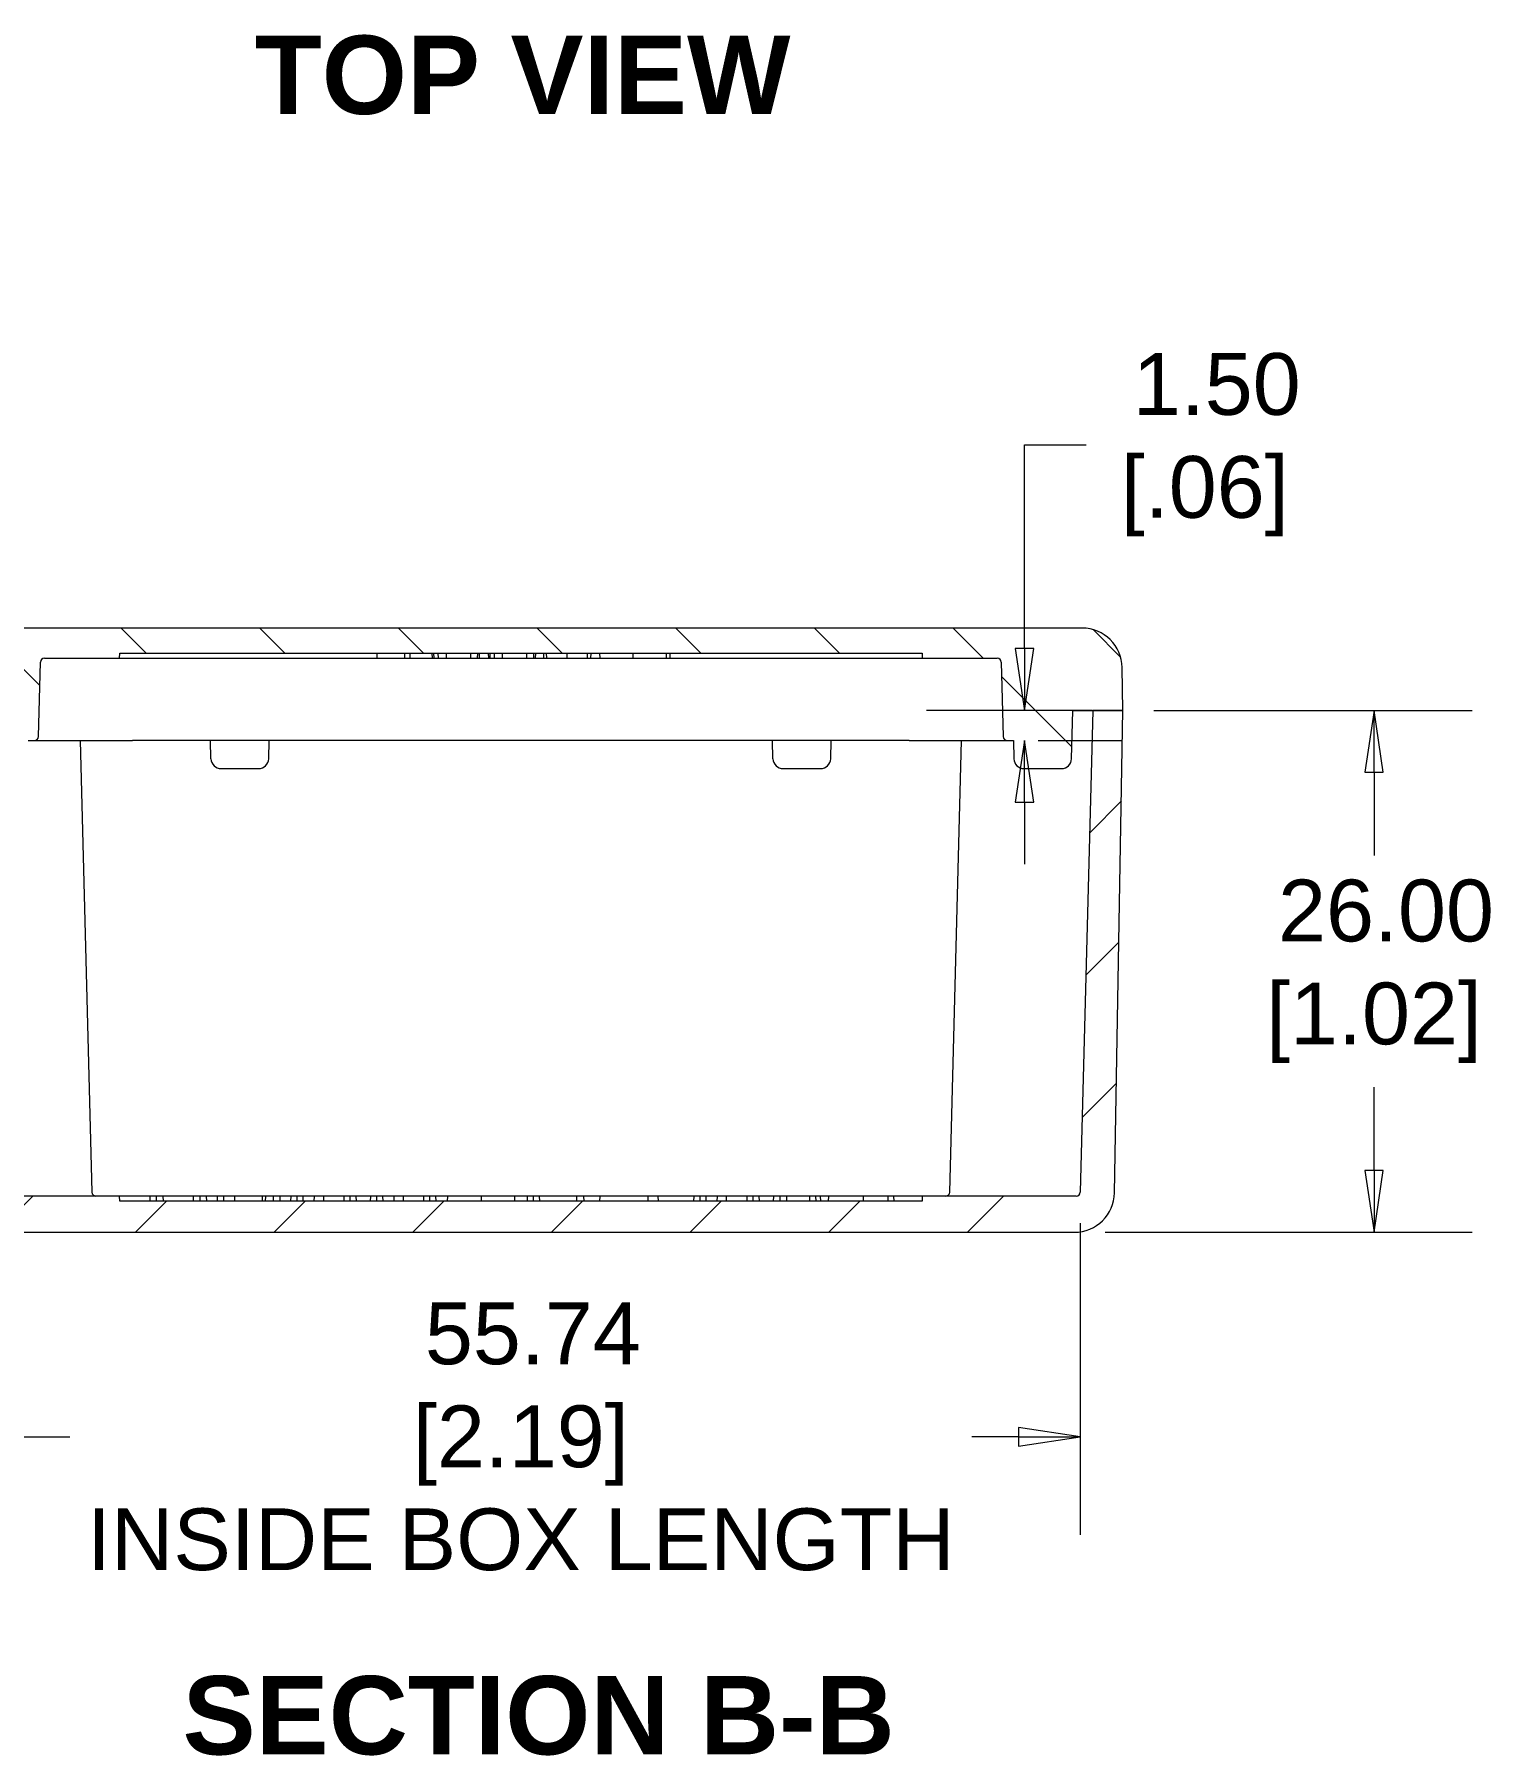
# Model space of a CAD drawing. Header units: millimetres. Extents: x 14 to 415, y 15 to 319.
# Drawn here: x 56.3 to 128.8, y 138.8 to 224.6 of the extents above; entities that cross this region are included whole.
import ezdxf

# ---------------------------------------------------------------- set-up
doc = ezdxf.new("R2010")
doc.units = ezdxf.units.MM
doc.header["$LTSCALE"] = 1.538462
for name, color, linetype, lineweight in [('Dimension (ANSI)', 7, 'Continuous', 9), ('Hatch (ANSI)', 7, 'Continuous', 9), ('Symbol (ANSI)', 7, 'Continuous', 9), ('Visible (ANSI)', 7, 'Continuous', 9)]:
    doc.layers.add(name, color=color, linetype=linetype, lineweight=lineweight)
doc.styles.add('Label Text (ANSI)', font='arialbd.ttf')
doc.styles.add('Note Text (ANSI)', font='arial.ttf')
doc.dimstyles.new('Default - mm (ANSI)', dxfattribs={"dimscale": 1.538462, "dimtxt": 2, "dimasz": 2, "dimexe": 3.175, "dimexo": 1, "dimgap": 0.8, "dimtad": 0, "dimtih": 1, "dimtoh": 1, "dimrnd": 1e-08, "dimzin": 4, "dimdsep": 46, "dimtxsty": 'Note Text (ANSI)', "dimblk": 'Filled-1', "dimcen": 0.09, "dimdle": 10, "dimclrd": 256, "dimclre": 256, "dimclrt": 256, "dimadec": 1, "dimazin": 0, "dimtfac": 1.524, "dimtofl": 0, "dimtmove": 0, "dimatfit": 3, "dimfxl": 0, "dimtolj": 1, "dimtzin": 0, "dimlwd": -1, "dimlwe": -1, "dimarcsym": 0})

# ---------------------------------------------------------------- blocks, each defined once
blk = doc.blocks.new('Filled-1')
at = {"color": 0}
for p, q in [((0, 0), (-1, 0.15)), ((-1, 0.15), (-1, -0.15)), ((-1, 0), (0, 0)), ((-1, -0.15), (0, 0))]:
    blk.add_line(p, q, dxfattribs=at)
at = {"color": 0, "flags": 128}
blk.add_lwpolyline([(-1, -0.15), (0, 0), (-1, 0.15), (-1, -0.15)], dxfattribs=at)
at = {"color": 0}
blk.add_solid([(-1, -0.15), (0, 0), (-1, 0.15), (-1, -0.15)], dxfattribs=at)
blk = doc.blocks.new('*D15')
at = {"layer": 'Defpoints', "color": 0, "transparency": 16777216}
for p in [(110.495, 190.915), (104.729, 189.415), (105.584, 189.415)]:
    blk.add_point(p, dxfattribs=at)
at = {"layer": 'Dimension (ANSI)', "transparency": 16777216}
for p, q in [((105.584, 193.992), (105.584, 204.15)), ((105.584, 204.15), (108.661, 204.15)), ((108.957, 190.915), (100.699, 190.915)), ((106.268, 189.415), (110.468, 189.415)), ((105.584, 186.338), (105.584, 183.261))]:
    blk.add_line(p, q, dxfattribs=at)
at = {"layer": 'Dimension (ANSI)', "transparency": 16777216, "xscale": 3.076923076923077, "yscale": 3.076923076923077, "zscale": 3.076923076923077}
for p, rotation in [((105.584, 190.915), 270), ((105.584, 189.415), 90)]:
    blk.add_blockref('Filled-1', p, dxfattribs=dict(at, rotation=rotation))
at = {"layer": 'Dimension (ANSI)', "transparency": 16777216, "insert": (114.569, 204.15), "char_height": 3.0769, "attachment_point": 5, "style": 'Note Text (ANSI)'}
blk.add_mtext('\\A1; 1.50\\P[.06]', dxfattribs=at)
blk = doc.blocks.new('*D16')
at = {"layer": 'Defpoints', "color": 0, "transparency": 16777216}
for p in [(52.624, 166.909), (108.366, 166.909), (108.366, 154.724)]:
    blk.add_point(p, dxfattribs=at)
at = {"layer": 'Dimension (ANSI)', "transparency": 16777216}
for p, q in [((52.624, 165.371), (52.624, 149.84)), ((108.366, 165.371), (108.366, 149.84)), ((55.7, 154.724), (58.022, 154.724)), ((105.289, 154.724), (102.968, 154.724))]:
    blk.add_line(p, q, dxfattribs=at)
at = {"layer": 'Dimension (ANSI)', "transparency": 16777216, "xscale": 3.076923076923077, "yscale": 3.076923076923077, "zscale": 3.076923076923077, "rotation": 180}
blk.add_blockref('Filled-1', (52.624, 154.724), dxfattribs=at)
at = {"layer": 'Dimension (ANSI)', "transparency": 16777216, "xscale": 3.076923076923077, "yscale": 3.076923076923077, "zscale": 3.076923076923077}
blk.add_blockref('Filled-1', (108.366, 154.724), dxfattribs=at)
at = {"layer": 'Dimension (ANSI)', "transparency": 16777216, "insert": (80.495, 154.724), "char_height": 3.07692, "attachment_point": 5, "style": 'Note Text (ANSI)'}
blk.add_mtext('\\A1; 55.74\\P[2.19]{\\PINSIDE BOX LENGTH}', dxfattribs=at)
blk = doc.blocks.new('*D39')
at = {"layer": 'Defpoints', "color": 0, "transparency": 16777216}
for p in [(110.495, 190.915), (108.076, 164.915), (123.002, 164.915)]:
    blk.add_point(p, dxfattribs=at)
at = {"layer": 'Dimension (ANSI)', "transparency": 16777216}
for p, q in [((112.033, 190.915), (127.887, 190.915)), ((123.002, 187.838), (123.002, 183.688)), ((123.002, 167.992), (123.002, 172.142)), ((109.614, 164.915), (127.887, 164.915))]:
    blk.add_line(p, q, dxfattribs=at)
at = {"layer": 'Dimension (ANSI)', "transparency": 16777216, "xscale": 3.076923076923077, "yscale": 3.076923076923077, "zscale": 3.076923076923077}
for p, rotation in [((123.002, 190.915), 90), ((123.002, 164.915), 270)]:
    blk.add_blockref('Filled-1', p, dxfattribs=dict(at, rotation=rotation))
at = {"layer": 'Dimension (ANSI)', "transparency": 16777216, "insert": (123.002, 177.915), "char_height": 3.0769, "attachment_point": 5, "style": 'Note Text (ANSI)'}
blk.add_mtext('\\A1; 26.00\\P[1.02]', dxfattribs=at)

msp = doc.modelspace()

# ---------------------------------------------------------------- hatches: boundary and pattern name
at = {"layer": 'Hatch (ANSI)'}
h = msp.add_hatch(dxfattribs=at)
h.set_pattern_fill('ANSI31', color=256, scale=39.076923, angle=90.00021, style=0)
h.set_pattern_definition([(135.0002, (0, 0), (-3.45393, -3.45396), [])])
edge = h.paths.add_edge_path()
edge.add_line((105.558, 188.0147), (107.432, 188.0147))
edge.add_ellipse((107.432, 188.5147), major_axis=(0, -0.5), ratio=1, start_angle=0, end_angle=88.5)
edge.add_line((107.9318, 188.5016), (107.995, 190.9147))
edge.add_line((107.995, 190.9147), (108.995, 190.9147))
edge.add_line((108.995, 190.9147), (110.495, 190.9147))
edge.add_line((110.495, 190.9147), (110.4577, 193.0496))
edge.add_ellipse((108.458, 193.0147), major_axis=(1.9997, 0.0349), ratio=1, start_angle=0, end_angle=89)
edge.add_line((108.458, 195.0147), (52.5319, 195.0147))
edge.add_ellipse((52.5319, 193.0147), major_axis=(0, 2), ratio=1, start_angle=0, end_angle=89)
edge.add_line((50.5322, 193.0496), (50.495, 190.9147))
edge.add_line((50.495, 190.9147), (51.995, 190.9147))
edge.add_line((51.995, 190.9147), (52.995, 190.9147))
edge.add_line((52.995, 190.9147), (53.0582, 188.5016))
edge.add_ellipse((53.558, 188.5147), major_axis=(-0.4998, -0.0131), ratio=1, start_angle=0, end_angle=88.5)
edge.add_line((53.558, 188.0147), (55.432, 188.0147))
edge.add_ellipse((55.432, 188.5147), major_axis=(0, -0.5), ratio=1, start_angle=0, end_angle=88.5)
edge.add_line((55.9318, 188.5016), (55.9557, 189.4147))
edge.add_line((55.9557, 189.4147), (56.2609, 189.4147))
edge.add_ellipse((56.2609, 189.6147), major_axis=(0, -0.2), ratio=1, start_angle=0, end_angle=88.5)
edge.add_line((56.4608, 189.6095), (56.558, 193.32))
edge.add_ellipse((56.7579, 193.3147), major_axis=(-0.1999, 0.0052), ratio=1, start_angle=271.5, end_angle=360, ccw=False)
edge.add_line((56.7579, 193.5147), (60.495, 193.5147))
edge.add_line((60.495, 193.5147), (60.5081, 193.7647))
edge.add_line((60.5081, 193.7647), (100.4819, 193.7647))
edge.add_line((100.4819, 193.7647), (100.495, 193.5147))
edge.add_line((100.495, 193.5147), (104.2321, 193.5147))
edge.add_ellipse((104.2321, 193.3147), major_axis=(0, 0.2), ratio=1, start_angle=271.5, end_angle=360, ccw=False)
edge.add_line((104.432, 193.32), (104.5292, 189.6095))
edge.add_ellipse((104.7291, 189.6147), major_axis=(-0.1999, -0.0052), ratio=1, start_angle=0, end_angle=88.5)
edge.add_line((104.7291, 189.4147), (105.0343, 189.4147))
edge.add_line((105.0343, 189.4147), (105.0582, 188.5016))
edge.add_ellipse((105.558, 188.5147), major_axis=(-0.4998, -0.0131), ratio=1, start_angle=0, end_angle=88.5)
h = msp.add_hatch(dxfattribs=at)
h.set_pattern_fill('ANSI31', color=256, scale=39.076923, style=0)
h.set_pattern_definition([(45, (0, 0), (-3.45394, 3.45394), [])])
edge = h.paths.add_edge_path()
edge.add_ellipse((52.9142, 166.9147), major_axis=(-1.9997, -0.0349), ratio=1, start_angle=0, end_angle=89)
edge.add_line((52.9142, 164.9147), (108.0757, 164.9147))
edge.add_ellipse((108.0757, 166.9147), major_axis=(0, -2), ratio=1, start_angle=0, end_angle=89)
edge.add_line((110.0754, 166.8798), (110.495, 190.9147))
edge.add_line((110.495, 190.9147), (108.995, 190.9147))
edge.add_line((108.995, 190.9147), (108.3664, 166.9095))
edge.add_ellipse((108.1664, 166.9147), major_axis=(0.1999, -0.0052), ratio=1, start_angle=271.5, end_angle=360, ccw=False)
edge.add_line((108.1664, 166.7147), (100.495, 166.7147))
edge.add_line((100.495, 166.7147), (100.4819, 166.4647))
edge.add_line((100.4819, 166.4647), (60.5081, 166.4647))
edge.add_line((60.5081, 166.4647), (60.495, 166.7147))
edge.add_line((60.495, 166.7147), (52.8235, 166.7147))
edge.add_ellipse((52.8235, 166.9147), major_axis=(0, -0.2), ratio=1, start_angle=271.5, end_angle=360, ccw=False)
edge.add_line((52.6236, 166.9095), (51.995, 190.9147))
edge.add_line((51.995, 190.9147), (50.495, 190.9147))
edge.add_line((50.495, 190.9147), (50.9145, 166.8798))

# ---------------------------------------------------------------- linework, layer by layer
at = {"layer": 'Visible (ANSI)'}
for p, q in [((108.458, 195.0147), (52.5319, 195.0147)), ((56.4608, 189.6095), (56.558, 193.32)), ((56.7579, 193.5147), (60.495, 193.5147)), ((60.495, 193.5147), (60.5081, 193.7647)), ((60.495, 193.5147), (62.495, 193.5147)), ((60.5081, 193.7647), (100.4819, 193.7647)), ((62.495, 193.5147), (73.3424, 193.5147)), ((73.3424, 193.5147), (73.3336, 193.7647)), ((74.7191, 193.5147), (74.7193, 193.7647)), ((74.9737, 193.5147), (74.9825, 193.7647)), ((74.9737, 193.5147), (76.0932, 193.5147)), ((76.0932, 193.5147), (76.0844, 193.7647)), ((76.1718, 193.5147), (76.163, 193.7647)), ((76.1969, 193.5147), (76.3904, 193.5147)), ((76.3904, 193.5147), (76.3818, 193.7647)), ((76.788, 193.5147), (76.7878, 193.7647)), ((76.788, 193.5147), (77.9997, 193.5147)), ((77.9997, 193.5147), (77.9999, 193.7647)), ((78.3384, 193.5147), (78.3471, 193.7647)), ((78.43, 193.5147), (78.4387, 193.7647)), ((78.43, 193.5147), (78.8932, 193.5147)), ((78.8932, 193.5147), (78.8844, 193.7647)), ((78.9718, 193.5147), (78.963, 193.7647)), ((78.9969, 193.5147), (79.1904, 193.5147)), ((79.1904, 193.5147), (79.1818, 193.7647)), ((79.588, 193.5147), (79.5878, 193.7647)), ((79.588, 193.5147), (80.7997, 193.5147)), ((80.7997, 193.5147), (80.7999, 193.7647)), ((81.1384, 193.5147), (81.1471, 193.7647)), ((81.23, 193.5147), (81.2387, 193.7647)), ((81.23, 193.5147), (81.6412, 193.5147)), ((81.6412, 193.5147), (81.6325, 193.7647)), ((81.7876, 193.5147), (81.7794, 193.7647)), ((82.7973, 193.5147), (82.7973, 193.7647)), ((83.8114, 193.5147), (83.8193, 193.7647)), ((83.9862, 193.5147), (83.995, 193.7647)), ((83.9862, 193.5147), (84.4412, 193.5147)), ((84.4412, 193.5147), (84.4325, 193.7647)), ((86.0834, 193.5147), (86.0834, 193.7647)), ((87.7487, 193.5147), (87.7575, 193.7647)), ((87.9333, 193.5147), (87.942, 193.7647)), ((87.9333, 193.5147), (98.495, 193.5147)), ((98.495, 193.5147), (100.495, 193.5147)), ((100.4819, 193.7647), (100.495, 193.5147)), ((100.495, 193.5147), (104.2321, 193.5147)), ((104.432, 193.32), (104.5292, 189.6095)), ((110.495, 190.9147), (110.4577, 193.0496)), ((56.495, 190.9147), (56.495, 190.9147)), ((104.495, 190.9147), (104.495, 190.9147)), ((107.9318, 188.5016), (107.995, 190.9147)), ((107.995, 190.9147), (110.495, 190.9147)), ((108.995, 190.9147), (108.3664, 166.9095)), ((110.495, 190.9147), (108.995, 190.9147)), ((110.0754, 166.8798), (110.495, 190.9147)), ((55.9557, 189.4147), (56.2609, 189.4147)), ((56.2609, 189.4147), (57.0834, 189.4147)), ((57.0834, 189.4147), (59.9884, 189.4147)), ((58.5343, 189.4147), (59.1236, 166.9095)), ((59.9884, 189.4147), (61.1516, 189.4147)), ((99.8384, 189.4147), (61.1516, 189.4147)), ((65.0582, 188.5016), (65.0343, 189.4147)), ((67.9318, 188.5016), (67.9557, 189.4147)), ((93.0582, 188.5016), (93.0343, 189.4147)), ((95.9318, 188.5016), (95.9557, 189.4147)), ((99.8384, 189.4147), (101.0016, 189.4147)), ((101.0016, 189.4147), (103.9065, 189.4147)), ((101.8664, 166.9095), (102.4557, 189.4147)), ((103.9065, 189.4147), (104.7291, 189.4147)), ((104.7291, 189.4147), (105.0343, 189.4147)), ((105.0343, 189.4147), (105.0582, 188.5016)), ((65.558, 188.0147), (67.432, 188.0147)), ((93.558, 188.0147), (95.432, 188.0147)), ((105.558, 188.0147), (107.432, 188.0147)), ((60.495, 166.7147), (52.8235, 166.7147)), ((60.5081, 166.4647), (60.495, 166.7147)), ((62.0153, 166.7147), (60.495, 166.7147)), ((100.4819, 166.4647), (60.5081, 166.4647)), ((62.0153, 166.7147), (62.0066, 166.4647)), ((62.3341, 166.7147), (62.3341, 166.4647)), ((64.1775, 166.7147), (62.6597, 166.7147)), ((62.6597, 166.7147), (62.6685, 166.4647)), ((64.1775, 166.7147), (64.1687, 166.4647)), ((64.4961, 166.7147), (64.4962, 166.4647)), ((65.3688, 166.7147), (64.8219, 166.7147)), ((64.8219, 166.7147), (64.8306, 166.4647)), ((65.3688, 166.7147), (65.3601, 166.4647)), ((65.687, 166.7147), (65.6869, 166.4647)), ((66.2228, 166.7147), (66.0593, 166.7147)), ((67.6075, 166.7147), (66.2228, 166.7147)), ((66.2228, 166.7147), (66.2288, 166.4647)), ((67.6075, 166.7147), (67.6015, 166.4647)), ((67.7709, 166.7147), (67.6075, 166.7147)), ((67.7709, 166.7147), (67.7628, 166.4647)), ((68.1592, 166.7147), (68.1593, 166.4647)), ((69.0312, 166.7147), (68.4842, 166.7147)), ((68.4842, 166.7147), (68.493, 166.4647)), ((69.0312, 166.7147), (69.0225, 166.4647)), ((69.33, 166.7147), (69.33, 166.4647)), ((70.1982, 166.7147), (69.6315, 166.7147)), ((69.6315, 166.7147), (69.6402, 166.4647)), ((70.1982, 166.7147), (70.1897, 166.4647)), ((70.6551, 166.7147), (70.6551, 166.4647)), ((71.6787, 166.7147), (71.112, 166.7147)), ((71.6787, 166.7147), (71.67, 166.4647)), ((71.9754, 166.7147), (71.9754, 166.4647)), ((73.0025, 166.7147), (72.279, 166.7147)), ((72.279, 166.7147), (72.2877, 166.4647)), ((73.0025, 166.7147), (72.9937, 166.4647)), ((73.3012, 166.7147), (73.3012, 166.4647)), ((74.1694, 166.7147), (73.6027, 166.7147)), ((73.6027, 166.7147), (73.6115, 166.4647)), ((74.1694, 166.7147), (74.161, 166.4647)), ((74.6264, 166.7147), (74.6263, 166.4647)), ((75.65, 166.7147), (75.0833, 166.7147)), ((75.65, 166.7147), (75.6412, 166.4647)), ((75.9467, 166.7147), (75.9466, 166.4647)), ((76.8413, 166.7147), (76.2502, 166.7147)), ((76.2502, 166.7147), (76.259, 166.4647)), ((76.8413, 166.7147), (76.8326, 166.4647)), ((78.5114, 166.7147), (78.5114, 166.4647)), ((80.8126, 166.7147), (80.1774, 166.7147)), ((80.1774, 166.7147), (80.1861, 166.4647)), ((80.8126, 166.7147), (80.8038, 166.4647)), ((81.1127, 166.7147), (81.1127, 166.4647)), ((82.7374, 166.7147), (81.4129, 166.7147)), ((81.4129, 166.7147), (81.4216, 166.4647)), ((83.2618, 166.7147), (83.2617, 166.4647)), ((84.4308, 166.7147), (83.6191, 166.7147)), ((83.6191, 166.7147), (83.6278, 166.4647)), ((84.4308, 166.7147), (84.4221, 166.4647)), ((85.7561, 166.7147), (84.8586, 166.7147)), ((86.8197, 166.7147), (86.8255, 166.4647)), ((89.1081, 166.7147), (87.3256, 166.7147)), ((87.3256, 166.7147), (87.3343, 166.4647)), ((89.1081, 166.7147), (89.0993, 166.4647)), ((89.4068, 166.7147), (89.4068, 166.4647)), ((90.275, 166.7147), (89.7084, 166.7147)), ((89.7084, 166.7147), (89.7171, 166.4647)), ((90.275, 166.7147), (90.2666, 166.4647)), ((90.732, 166.7147), (90.732, 166.4647)), ((91.7556, 166.7147), (91.1889, 166.7147)), ((91.7556, 166.7147), (91.7468, 166.4647)), ((92.0523, 166.7147), (92.0523, 166.4647)), ((93.0793, 166.7147), (92.3559, 166.7147)), ((92.3559, 166.7147), (92.3646, 166.4647)), ((93.0793, 166.7147), (93.0706, 166.4647)), ((93.4029, 166.7147), (93.4029, 166.4647)), ((94.8707, 166.7147), (93.7237, 166.7147)), ((93.7237, 166.7147), (93.7325, 166.4647)), ((94.8707, 166.7147), (94.8708, 166.4647)), ((95.1757, 166.7147), (95.1845, 166.4647)), ((95.8151, 166.7147), (95.4108, 166.7147)), ((95.4108, 166.7147), (95.4196, 166.4647)), ((95.8151, 166.7147), (95.8063, 166.4647)), ((97.5569, 166.7147), (97.5569, 166.4647)), ((98.7792, 166.7147), (98.7834, 166.4647)), ((100.495, 166.7147), (99.0629, 166.7147)), ((99.0629, 166.7147), (99.0716, 166.4647)), ((100.495, 166.7147), (100.4819, 166.4647)), ((108.1664, 166.7147), (100.495, 166.7147)), ((52.9142, 164.9147), (108.0757, 164.9147))]:
    msp.add_line(p, q, dxfattribs=at)
for centre, radius, start, end in [((108.458, 193.0147), 2, 1, 90), ((56.7579, 193.3147), 0.2, 90, 178.5), ((104.2321, 193.3147), 0.2, 1.5, 90), ((56.2609, 189.6147), 0.2, 270, 358.5), ((104.7291, 189.6147), 0.2, 181.5, 270), ((65.558, 188.5147), 0.5, 181.5, 270), ((67.432, 188.5147), 0.5, 270, 358.5), ((93.558, 188.5147), 0.5, 181.5, 270), ((95.432, 188.5147), 0.5, 270, 358.5), ((105.558, 188.5147), 0.5, 181.5, 270), ((107.432, 188.5147), 0.5, 270, 358.5), ((59.3235, 166.9147), 0.2, 181.5, 270), ((101.6664, 166.9147), 0.2, 270, 358.5), ((108.0757, 166.9147), 2, 270, 359), ((108.1664, 166.9147), 0.2, 270, 358.5)]:
    msp.add_arc(centre, radius, start, end, dxfattribs=at)
for points, knots in [([(73.3424, 193.5147), (73.3433, 193.5147), (73.3443, 193.5147), (73.352, 193.5147), (73.3585, 193.5147), (73.387, 193.5147), (73.4198, 193.5147), (73.5239, 193.5147), (73.5983, 193.5147), (73.6724, 193.5147), (73.6724, 193.5147), (73.6724, 193.5147), (73.6724, 193.5147)], [0, 0, 0, 0, 0.00005995626, 0.00005995626, 0.00012033056, 0.00012033056, 0.00024107916, 0.00024107916, 0.00048257636, 0.00048257636, 0.00048257636, 0.00048260847, 0.00048260847, 0.00048260847, 0.00048260847]), ([(73.6724, 193.5147), (73.6724, 193.5147), (73.6724, 193.5147), (73.6725, 193.5147), (73.7248, 193.5147), (73.7773, 193.5147), (73.8799, 193.5147), (73.9301, 193.5147), (74.0759, 193.5147), (74.1656, 193.5147), (74.286, 193.5147), (74.3246, 193.5147), (74.3971, 193.5147), (74.4296, 193.5147), (74.4809, 193.5147), (74.4977, 193.5147), (74.5329, 193.5147), (74.5499, 193.5147), (74.5771, 193.5147), (74.5864, 193.5147), (74.6084, 193.5147), (74.6212, 193.5147), (74.6618, 193.5147), (74.6901, 193.5147), (74.7191, 193.5147)], [0, 0, 0, 0, 0.0000000324, 0.0000000324, 0.0000000324, 0.0001729397, 0.0001729397, 0.000345847, 0.000345847, 0.0006916616, 0.0006916616, 0.0008645689, 0.0008645689, 0.0010374762, 0.0010374762, 0.0011239298, 0.0011239298, 0.0012103835, 0.0012103835, 0.0012536103, 0.0012536103, 0.0012968371, 0.0012968371, 0.0013828826, 0.0013828826, 0.0013828826, 0.0013828826]), ([(74.7191, 193.5147), (74.7397, 193.5147), (74.7597, 193.5147), (74.7983, 193.5147), (74.817, 193.5147), (74.8679, 193.5147), (74.8968, 193.5147), (74.9389, 193.5147), (74.9541, 193.5147), (74.9705, 193.5147), (74.9722, 193.5147), (74.9737, 193.5147)], [0, 0, 0, 0, 0.00005960969, 0.00005960969, 0.00011961823, 0.00011961823, 0.00023963532, 0.00023963532, 0.0003596524, 0.0003596524, 0.00047950961, 0.00047950961, 0.00047950961, 0.00047950961]), ([(76.0932, 193.5147), (76.0943, 193.5147), (76.0954, 193.5147), (76.1023, 193.5147), (76.108, 193.5147), (76.1291, 193.5147), (76.1489, 193.5147), (76.1718, 193.5147)], [0, 0, 0, 0, 0.00004737128, 0.00004737128, 0.00009526114, 0.00009526114, 0.00018984909, 0.00018984909, 0.00018984909, 0.00018984909]), ([(76.1718, 193.5147), (76.1741, 193.5147), (76.1791, 193.5147), (76.1881, 193.5147), (76.1925, 193.5147), (76.1969, 193.5147)], [0, 0, 0, 0, 0.00007929291, 0.00007929291, 0.00015921428, 0.00015921428, 0.00015921428, 0.00015921428]), ([(76.3904, 193.5147), (76.4002, 193.5147), (76.4107, 193.5147), (76.4474, 193.5147), (76.4723, 193.5147), (76.5426, 193.5147), (76.589, 193.5147), (76.6863, 193.5147), (76.7368, 193.5147), (76.788, 193.5147)], [0, 0, 0, 0, 0.00014828549, 0.00014828549, 0.00029666614, 0.00029666614, 0.00044504679, 0.00044504679, 0.00059331056, 0.00059331056, 0.00059331056, 0.00059331056]), ([(77.9997, 193.5147), (78.0412, 193.5147), (78.0823, 193.5147), (78.1625, 193.5147), (78.2018, 193.5147), (78.2704, 193.5147), (78.2981, 193.5147), (78.3234, 193.5147), (78.3296, 193.5147), (78.3366, 193.5147), (78.3375, 193.5147), (78.3384, 193.5147)], [0, 0, 0, 0, 0.00011946505, 0.00011946505, 0.00023903663, 0.00023903663, 0.00035860822, 0.00035860822, 0.00041839401, 0.00041839401, 0.00047776495, 0.00047776495, 0.00047776495, 0.00047776495]), ([(78.3384, 193.5147), (78.3454, 193.5147), (78.352, 193.5147), (78.3825, 193.5147), (78.4008, 193.5147), (78.419, 193.5147), (78.4234, 193.5147), (78.4284, 193.5147), (78.4292, 193.5147), (78.43, 193.5147)], [0.00119755023, 0.00119755023, 0.00119755023, 0.00119755023, 0.00125050018, 0.00125050018, 0.00145895324, 0.00145895324, 0.00156317977, 0.00156317977, 0.0016671877, 0.0016671877, 0.0016671877, 0.0016671877]), ([(78.8932, 193.5147), (78.8943, 193.5147), (78.8954, 193.5147), (78.9023, 193.5147), (78.908, 193.5147), (78.9291, 193.5147), (78.9489, 193.5147), (78.9718, 193.5147)], [0, 0, 0, 0, 0.00004737128, 0.00004737128, 0.00009526114, 0.00009526114, 0.00018984909, 0.00018984909, 0.00018984909, 0.00018984909]), ([(78.9718, 193.5147), (78.9741, 193.5147), (78.9791, 193.5147), (78.9881, 193.5147), (78.9925, 193.5147), (78.9969, 193.5147)], [0, 0, 0, 0, 0.00007929291, 0.00007929291, 0.00015921428, 0.00015921428, 0.00015921428, 0.00015921428]), ([(79.1904, 193.5147), (79.2002, 193.5147), (79.2107, 193.5147), (79.2474, 193.5147), (79.2723, 193.5147), (79.3426, 193.5147), (79.389, 193.5147), (79.4863, 193.5147), (79.5368, 193.5147), (79.588, 193.5147)], [0, 0, 0, 0, 0.00014828549, 0.00014828549, 0.00029666614, 0.00029666614, 0.00044504679, 0.00044504679, 0.00059331056, 0.00059331056, 0.00059331056, 0.00059331056]), ([(80.7997, 193.5147), (80.8412, 193.5147), (80.8823, 193.5147), (80.9625, 193.5147), (81.0018, 193.5147), (81.0704, 193.5147), (81.0981, 193.5147), (81.1234, 193.5147), (81.1296, 193.5147), (81.1366, 193.5147), (81.1375, 193.5147), (81.1384, 193.5147)], [0, 0, 0, 0, 0.00011946505, 0.00011946505, 0.00023903663, 0.00023903663, 0.00035860822, 0.00035860822, 0.00041839401, 0.00041839401, 0.00047776495, 0.00047776495, 0.00047776495, 0.00047776495]), ([(81.1384, 193.5147), (81.1454, 193.5147), (81.152, 193.5147), (81.1825, 193.5147), (81.2008, 193.5147), (81.219, 193.5147), (81.2234, 193.5147), (81.2284, 193.5147), (81.2292, 193.5147), (81.23, 193.5147)], [0.00119755023, 0.00119755023, 0.00119755023, 0.00119755023, 0.00125050018, 0.00125050018, 0.00145895324, 0.00145895324, 0.00156317977, 0.00156317977, 0.0016671877, 0.0016671877, 0.0016671877, 0.0016671877]), ([(81.6412, 193.5147), (81.6422, 193.5147), (81.6482, 193.5147), (81.6789, 193.5147), (81.6926, 193.5147), (81.721, 193.5147), (81.7315, 193.5147), (81.7566, 193.5147), (81.772, 193.5147), (81.7876, 193.5147)], [0, 0, 0, 0, 0.0005539929, 0.0005539929, 0.0008310186, 0.0008310186, 0.0009695315, 0.0009695315, 0.0011077907, 0.0011077907, 0.0011077907, 0.0011077907]), ([(81.7876, 193.5147), (81.809, 193.5147), (81.8311, 193.5147), (81.8836, 193.5147), (81.913, 193.5147), (82.011, 193.5147), (82.0899, 193.5147), (82.2246, 193.5147), (82.2721, 193.5147), (82.371, 193.5147), (82.422, 193.5147), (82.5271, 193.5147), (82.5803, 193.5147), (82.6884, 193.5147), (82.7425, 193.5147), (82.7973, 193.5147)], [0, 0, 0, 0, 0.0001609635, 0.0001609635, 0.0003221763, 0.0003221763, 0.0006446021, 0.0006446021, 0.0008058149, 0.0008058149, 0.0009670278, 0.0009670278, 0.0011282407, 0.0011282407, 0.0012892822, 0.0012892822, 0.0012892822, 0.0012892822]), ([(82.7973, 193.5147), (82.8514, 193.5147), (82.9051, 193.5147), (83.0117, 193.5147), (83.0645, 193.5147), (83.22, 193.5147), (83.3198, 193.5147), (83.4977, 193.5147), (83.5764, 193.5147), (83.6773, 193.5147), (83.7081, 193.5147), (83.7634, 193.5147), (83.7874, 193.5147), (83.8114, 193.5147)], [0, 0, 0, 0, 0.0001593054, 0.0001593054, 0.0003187824, 0.0003187824, 0.0006377366, 0.0006377366, 0.0009566907, 0.0009566907, 0.0011161678, 0.0011161678, 0.0012754235, 0.0012754235, 0.0012754235, 0.0012754235]), ([(83.8114, 193.5147), (83.8295, 193.5147), (83.8472, 193.5147), (83.8767, 193.5147), (83.8893, 193.5147), (83.9242, 193.5147), (83.9406, 193.5147), (83.9654, 193.5147), (83.9735, 193.5147), (83.9841, 193.5147), (83.9854, 193.5147), (83.9862, 193.5147)], [0, 0, 0, 0, 0.000136401, 0.000136401, 0.0002730261, 0.0002730261, 0.0005462762, 0.0005462762, 0.0008195263, 0.0008195263, 0.0010927018, 0.0010927018, 0.0010927018, 0.0010927018]), ([(84.4412, 193.5147), (84.4423, 193.5147), (84.4433, 193.5147), (84.45, 193.5147), (84.4558, 193.5147), (84.4797, 193.5147), (84.5036, 193.5147), (84.6057, 193.5147), (84.7137, 193.5147), (84.9402, 193.5147), (85.0264, 193.5147), (85.2138, 193.5147), (85.3152, 193.5147), (85.526, 193.5147), (85.6355, 193.5147), (85.8023, 193.5147), (85.8583, 193.5147), (85.9705, 193.5147), (86.0269, 193.5147), (86.0834, 193.5147)], [0, 0, 0, 0, 0.0001681811, 0.0001681811, 0.0003365365, 0.0003365365, 0.0006732471, 0.0006732471, 0.0013466685, 0.0013466685, 0.0016833792, 0.0016833792, 0.0020200899, 0.0020200899, 0.0023568006, 0.0023568006, 0.0025251559, 0.0025251559, 0.0026933565, 0.0026933565, 0.0026933565, 0.0026933565]), ([(86.0834, 193.5147), (86.1407, 193.5147), (86.1976, 193.5147), (86.3114, 193.5147), (86.3683, 193.5147), (86.5376, 193.5147), (86.6486, 193.5147), (86.8095, 193.5147), (86.8623, 193.5147), (86.9643, 193.5147), (87.0138, 193.5147), (87.157, 193.5147), (87.2458, 193.5147), (87.4773, 193.5147), (87.5867, 193.5147), (87.688, 193.5147), (87.7119, 193.5147), (87.7342, 193.5147), (87.74, 193.5147), (87.7475, 193.5147), (87.7482, 193.5147), (87.7487, 193.5147)], [0, 0, 0, 0, 0.0001702021, 0.0001702021, 0.0003405586, 0.0003405586, 0.0006812716, 0.0006812716, 0.0008516281, 0.0008516281, 0.0010219846, 0.0010219846, 0.0013626976, 0.0013626976, 0.0020441237, 0.0020441237, 0.0023848367, 0.0023848367, 0.0025551932, 0.0025551932, 0.0027254314, 0.0027254314, 0.0027254314, 0.0027254314]), ([(87.7487, 193.5147), (87.754, 193.5147), (87.7593, 193.5147), (87.7942, 193.5147), (87.8236, 193.5147), (87.8778, 193.5147), (87.9012, 193.5147), (87.9218, 193.5147), (87.9266, 193.5147), (87.9321, 193.5147), (87.9327, 193.5147), (87.9333, 193.5147)], [0.00050776316, 0.00050776316, 0.00050776316, 0.00050776316, 0.00052613064, 0.00052613064, 0.0006293396, 0.0006293396, 0.00073254855, 0.00073254855, 0.00078415303, 0.00078415303, 0.00083535172, 0.00083535172, 0.00083535172, 0.00083535172]), ([(62.3341, 166.7147), (62.3091, 166.7147), (62.2845, 166.7147), (62.2369, 166.7147), (62.2135, 166.7147), (62.1479, 166.7147), (62.1105, 166.7147), (62.0564, 166.7147), (62.0392, 166.7147), (62.0187, 166.7147), (62.0167, 166.7147), (62.0153, 166.7147)], [0, 0, 0, 0, 0.00007243014, 0.00007243014, 0.00014527467, 0.00014527467, 0.00029096374, 0.00029096374, 0.00043665281, 0.00043665281, 0.00058222642, 0.00058222642, 0.00058222642, 0.00058222642]), ([(62.6597, 166.7147), (62.6586, 166.7147), (62.6564, 166.7147), (62.6342, 166.7147), (62.6164, 166.7147), (62.559, 166.7147), (62.5202, 166.7147), (62.4546, 166.7147), (62.4312, 166.7147), (62.3837, 166.7147), (62.3592, 166.7147), (62.3341, 166.7147)], [0, 0, 0, 0, 0.00014659432, 0.00014659432, 0.00029328873, 0.00029328873, 0.00043998314, 0.00043998314, 0.00051333034, 0.00051333034, 0.00058625981, 0.00058625981, 0.00058625981, 0.00058625981]), ([(64.4961, 166.7147), (64.4712, 166.7147), (64.4469, 166.7147), (64.4, 166.7147), (64.3768, 166.7147), (64.3112, 166.7147), (64.2737, 166.7147), (64.2193, 166.7147), (64.2014, 166.7147), (64.1808, 166.7147), (64.1789, 166.7147), (64.1775, 166.7147)], [0, 0, 0, 0, 0.00007182345, 0.00007182345, 0.00014404695, 0.00014404695, 0.00028849394, 0.00028849394, 0.00043294094, 0.00043294094, 0.00057726615, 0.00057726615, 0.00057726615, 0.00057726615]), ([(64.8219, 166.7147), (64.8207, 166.7147), (64.8186, 166.7147), (64.7965, 166.7147), (64.7791, 166.7147), (64.722, 166.7147), (64.6832, 166.7147), (64.6176, 166.7147), (64.5941, 166.7147), (64.546, 166.7147), (64.5213, 166.7147), (64.4961, 166.7147)], [0, 0, 0, 0, 0.00014774393, 0.00014774393, 0.00029558327, 0.00029558327, 0.00044342261, 0.00044342261, 0.00051734228, 0.00051734228, 0.00059085747, 0.00059085747, 0.00059085747, 0.00059085747]), ([(65.687, 166.7147), (65.6663, 166.7147), (65.646, 166.7147), (65.6068, 166.7147), (65.5874, 166.7147), (65.5314, 166.7147), (65.4974, 166.7147), (65.4379, 166.7147), (65.4129, 166.7147), (65.3866, 166.7147), (65.3795, 166.7147), (65.3712, 166.7147), (65.37, 166.7147), (65.3688, 166.7147)], [0, 0, 0, 0, 0.00005977349, 0.00005977349, 0.00011995162, 0.00011995162, 0.00024030789, 0.00024030789, 0.00036066416, 0.00036066416, 0.00042084229, 0.00042084229, 0.00048059143, 0.00048059143, 0.00048059143, 0.00048059143]), ([(66.0593, 166.7147), (66.0222, 166.7147), (65.9841, 166.7147), (65.9207, 166.7147), (65.9072, 166.7147), (65.8742, 166.7147), (65.8547, 166.7147), (65.8104, 166.7147), (65.7863, 166.7147), (65.7375, 166.7147), (65.7125, 166.7147), (65.687, 166.7147)], [0, 0, 0, 0, 0.00030245948, 0.00030245948, 0.0003780818, 0.0003780818, 0.00045370412, 0.00045370412, 0.00052932644, 0.00052932644, 0.00060453591, 0.00060453591, 0.00060453591, 0.00060453591]), ([(68.1592, 166.7147), (68.1331, 166.7147), (68.1076, 166.7147), (68.0581, 166.7147), (68.034, 166.7147), (67.9896, 166.7147), (67.9691, 166.7147), (67.9329, 166.7147), (67.9178, 166.7147), (67.8769, 166.7147), (67.855, 166.7147), (67.8128, 166.7147), (67.792, 166.7147), (67.7709, 166.7147)], [0, 0, 0, 0, 0.00007593969, 0.00007593969, 0.00015228465, 0.00015228465, 0.00022862962, 0.00022862962, 0.00030497458, 0.00030497458, 0.00045766451, 0.00045766451, 0.0006101705, 0.0006101705, 0.0006101705, 0.0006101705]), ([(68.4842, 166.7147), (68.4829, 166.7147), (68.4815, 166.7147), (68.4729, 166.7147), (68.4659, 166.7147), (68.4384, 166.7147), (68.4126, 166.7147), (68.3531, 166.7147), (68.3184, 166.7147), (68.261, 166.7147), (68.2412, 166.7147), (68.201, 166.7147), (68.1803, 166.7147), (68.1592, 166.7147)], [0, 0, 0, 0, 0.00006060092, 0.00006060092, 0.00012157837, 0.00012157837, 0.00024353329, 0.00024353329, 0.00036548821, 0.00036548821, 0.00042646566, 0.00042646566, 0.00048704212, 0.00048704212, 0.00048704212, 0.00048704212]), ([(69.33, 166.7147), (69.3067, 166.7147), (69.2841, 166.7147), (69.2401, 166.7147), (69.2185, 166.7147), (69.1575, 166.7147), (69.1222, 166.7147), (69.0706, 166.7147), (69.0538, 166.7147), (69.0347, 166.7147), (69.0327, 166.7147), (69.0312, 166.7147)], [0, 0, 0, 0, 0.00006691433, 0.00006691433, 0.00013426707, 0.00013426707, 0.00026897255, 0.00026897255, 0.00040367803, 0.00040367803, 0.00053824673, 0.00053824673, 0.00053824673, 0.00053824673]), ([(69.6315, 166.7147), (69.6301, 166.7147), (69.6279, 166.7147), (69.608, 166.7147), (69.5924, 166.7147), (69.5396, 166.7147), (69.5041, 166.7147), (69.4427, 166.7147), (69.4208, 166.7147), (69.3763, 166.7147), (69.3534, 166.7147), (69.33, 166.7147)], [0, 0, 0, 0, 0.00013697365, 0.00013697365, 0.00027407481, 0.00027407481, 0.00041117597, 0.00041117597, 0.00047972654, 0.00047972654, 0.00054783383, 0.00054783383, 0.00054783383, 0.00054783383]), ([(70.6551, 166.7147), (70.6214, 166.7147), (70.5885, 166.7147), (70.5239, 166.7147), (70.4927, 166.7147), (70.4351, 166.7147), (70.4091, 166.7147), (70.3618, 166.7147), (70.3416, 166.7147), (70.2914, 166.7147), (70.2689, 166.7147), (70.2325, 166.7147), (70.2161, 166.7147), (70.1982, 166.7147)], [0, 0, 0, 0, 0.00009891882, 0.00009891882, 0.00019810836, 0.00019810836, 0.00029729789, 0.00029729789, 0.00039648743, 0.00039648743, 0.0005948665, 0.0005948665, 0.00079315767, 0.00079315767, 0.00079315767, 0.00079315767]), ([(71.112, 166.7147), (71.0953, 166.7147), (71.0781, 166.7147), (71.0401, 166.7147), (71.0236, 166.7147), (70.9714, 166.7147), (70.9495, 166.7147), (70.903, 166.7147), (70.8772, 166.7147), (70.8191, 166.7147), (70.7873, 166.7147), (70.7222, 166.7147), (70.689, 166.7147), (70.6551, 166.7147)], [0.00000000431, 0.00000000431, 0.00000000431, 0.00000000431, 0.00020081167, 0.00020081167, 0.00040162333, 0.00040162333, 0.00050202917, 0.00050202917, 0.000602435, 0.000602435, 0.00070284084, 0.00070284084, 0.00080297378, 0.00080297378, 0.00080297378, 0.00080297378]), ([(71.9754, 166.7147), (71.9522, 166.7147), (71.9296, 166.7147), (71.8857, 166.7147), (71.8642, 166.7147), (71.804, 166.7147), (71.7691, 166.7147), (71.7177, 166.7147), (71.7016, 166.7147), (71.6822, 166.7147), (71.6801, 166.7147), (71.6787, 166.7147)], [0, 0, 0, 0, 0.00006683175, 0.00006683175, 0.00013410547, 0.00013410547, 0.00026865291, 0.00026865291, 0.00040320035, 0.00040320035, 0.0005376178, 0.0005376178, 0.0005376178, 0.0005376178]), ([(72.279, 166.7147), (72.2775, 166.7147), (72.2753, 166.7147), (72.2553, 166.7147), (72.2392, 166.7147), (72.1862, 166.7147), (72.15, 166.7147), (72.0883, 166.7147), (72.0664, 166.7147), (72.0217, 166.7147), (71.9988, 166.7147), (71.9754, 166.7147)], [0, 0, 0, 0, 0.00013714472, 0.00013714472, 0.00027442184, 0.00027442184, 0.00041169896, 0.00041169896, 0.00048033752, 0.00048033752, 0.00054852863, 0.00054852863, 0.00054852863, 0.00054852863]), ([(73.3012, 166.7147), (73.278, 166.7147), (73.2553, 166.7147), (73.2114, 166.7147), (73.1898, 166.7147), (73.1288, 166.7147), (73.0934, 166.7147), (73.0418, 166.7147), (73.0251, 166.7147), (73.0059, 166.7147), (73.004, 166.7147), (73.0025, 166.7147)], [0, 0, 0, 0, 0.00006691433, 0.00006691433, 0.00013426707, 0.00013426707, 0.00026897255, 0.00026897255, 0.00040367803, 0.00040367803, 0.00053824673, 0.00053824673, 0.00053824673, 0.00053824673]), ([(73.6027, 166.7147), (73.6013, 166.7147), (73.5991, 166.7147), (73.5793, 166.7147), (73.5636, 166.7147), (73.5109, 166.7147), (73.4753, 166.7147), (73.414, 166.7147), (73.3921, 166.7147), (73.3475, 166.7147), (73.3246, 166.7147), (73.3012, 166.7147)], [0, 0, 0, 0, 0.00013697365, 0.00013697365, 0.00027407481, 0.00027407481, 0.00041117597, 0.00041117597, 0.00047972654, 0.00047972654, 0.00054783383, 0.00054783383, 0.00054783383, 0.00054783383]), ([(74.6264, 166.7147), (74.5926, 166.7147), (74.5598, 166.7147), (74.4952, 166.7147), (74.4639, 166.7147), (74.4064, 166.7147), (74.3804, 166.7147), (74.3331, 166.7147), (74.3128, 166.7147), (74.2626, 166.7147), (74.2402, 166.7147), (74.2038, 166.7147), (74.1874, 166.7147), (74.1694, 166.7147)], [0, 0, 0, 0, 0.00009891882, 0.00009891882, 0.00019810836, 0.00019810836, 0.00029729789, 0.00029729789, 0.00039648743, 0.00039648743, 0.0005948665, 0.0005948665, 0.00079315767, 0.00079315767, 0.00079315767, 0.00079315767]), ([(75.0833, 166.7147), (75.0665, 166.7147), (75.0494, 166.7147), (75.0114, 166.7147), (74.9949, 166.7147), (74.9426, 166.7147), (74.9208, 166.7147), (74.8743, 166.7147), (74.8484, 166.7147), (74.7904, 166.7147), (74.7585, 166.7147), (74.6935, 166.7147), (74.6603, 166.7147), (74.6264, 166.7147)], [0.00000000431, 0.00000000431, 0.00000000431, 0.00000000431, 0.00020081167, 0.00020081167, 0.00040162333, 0.00040162333, 0.00050202917, 0.00050202917, 0.000602435, 0.000602435, 0.00070284084, 0.00070284084, 0.00080297378, 0.00080297378, 0.00080297378, 0.00080297378]), ([(75.9467, 166.7147), (75.9235, 166.7147), (75.9009, 166.7147), (75.8569, 166.7147), (75.8355, 166.7147), (75.7753, 166.7147), (75.7404, 166.7147), (75.6889, 166.7147), (75.6729, 166.7147), (75.6534, 166.7147), (75.6514, 166.7147), (75.65, 166.7147)], [0, 0, 0, 0, 0.00006683175, 0.00006683175, 0.00013410547, 0.00013410547, 0.00026865291, 0.00026865291, 0.00040320035, 0.00040320035, 0.0005376178, 0.0005376178, 0.0005376178, 0.0005376178]), ([(76.2502, 166.7147), (76.2488, 166.7147), (76.2466, 166.7147), (76.2266, 166.7147), (76.2105, 166.7147), (76.1575, 166.7147), (76.1213, 166.7147), (76.0596, 166.7147), (76.0376, 166.7147), (75.993, 166.7147), (75.97, 166.7147), (75.9467, 166.7147)], [0, 0, 0, 0, 0.00013714472, 0.00013714472, 0.00027442184, 0.00027442184, 0.00041169896, 0.00041169896, 0.00048033752, 0.00048033752, 0.00054852863, 0.00054852863, 0.00054852863, 0.00054852863]), ([(78.5114, 166.7147), (78.4539, 166.7147), (78.3964, 166.7147), (78.2821, 166.7147), (78.2251, 166.7147), (78.0551, 166.7147), (77.9433, 166.7147), (77.7287, 166.7147), (77.6254, 166.7147), (77.4338, 166.7147), (77.3465, 166.7147), (77.1921, 166.7147), (77.1268, 166.7147), (77.0161, 166.7147), (76.9723, 166.7147), (76.9045, 166.7147), (76.8802, 166.7147), (76.8564, 166.7147), (76.8506, 166.7147), (76.8438, 166.7147), (76.8426, 166.7147), (76.8413, 166.7147)], [0, 0, 0, 0, 0.0001710671, 0.0001710671, 0.0003423179, 0.0003423179, 0.0006848196, 0.0006848196, 0.0010273213, 0.0010273213, 0.0013698229, 0.0013698229, 0.0017123246, 0.0017123246, 0.0020548263, 0.0020548263, 0.002397328, 0.002397328, 0.0025685788, 0.0025685788, 0.002739656, 0.002739656, 0.002739656, 0.002739656]), ([(80.1774, 166.7147), (80.175, 166.7147), (80.1708, 166.7147), (80.14, 166.7147), (80.1161, 166.7147), (80.0154, 166.7147), (79.9041, 166.7147), (79.6743, 166.7147), (79.5873, 166.7147), (79.3964, 166.7147), (79.2934, 166.7147), (79.079, 166.7147), (78.9671, 166.7147), (78.7972, 166.7147), (78.7404, 166.7147), (78.6263, 166.7147), (78.5689, 166.7147), (78.5114, 166.7147)], [0, 0, 0, 0, 0.0003424781, 0.0003424781, 0.0006850849, 0.0006850849, 0.0013702984, 0.0013702984, 0.0017129052, 0.0017129052, 0.002055512, 0.002055512, 0.0023981188, 0.0023981188, 0.0025694222, 0.0025694222, 0.0027405415, 0.0027405415, 0.0027405415, 0.0027405415]), ([(81.1127, 166.7147), (81.0892, 166.7147), (81.0662, 166.7147), (81.0218, 166.7147), (81, 166.7147), (80.939, 166.7147), (80.9036, 166.7147), (80.8527, 166.7147), (80.8362, 166.7147), (80.8163, 166.7147), (80.8141, 166.7147), (80.8126, 166.7147)], [0, 0, 0, 0, 0.00006787784, 0.00006787784, 0.00013616756, 0.00013616756, 0.00027274698, 0.00027274698, 0.0004093264, 0.0004093264, 0.00054577076, 0.00054577076, 0.00054577076, 0.00054577076]), ([(81.4129, 166.7147), (81.4113, 166.7147), (81.4093, 166.7147), (81.3898, 166.7147), (81.3725, 166.7147), (81.3205, 166.7147), (81.2857, 166.7147), (81.2249, 166.7147), (81.2032, 166.7147), (81.159, 166.7147), (81.1362, 166.7147), (81.1127, 166.7147)], [0, 0, 0, 0, 0.0001369252, 0.0001369252, 0.00027399475, 0.00027399475, 0.0004110643, 0.0004110643, 0.00047959908, 0.00047959908, 0.00054771895, 0.00054771895, 0.00054771895, 0.00054771895]), ([(83.2618, 166.7147), (83.2326, 166.7147), (83.2036, 166.7147), (83.1468, 166.7147), (83.1187, 166.7147), (83.0384, 166.7147), (82.991, 166.7147), (82.907, 166.7147), (82.8706, 166.7147), (82.8031, 166.7147), (82.7706, 166.7147), (82.7374, 166.7147)], [0, 0, 0, 0, 0.00008557777, 0.00008557777, 0.00017151665, 0.00017151665, 0.00034339439, 0.00034339439, 0.00051527213, 0.00051527213, 0.00068707994, 0.00068707994, 0.00068707994, 0.00068707994]), ([(83.6191, 166.7147), (83.6178, 166.7147), (83.6157, 166.7147), (83.593, 166.7147), (83.574, 166.7147), (83.5285, 166.7147), (83.5103, 166.7147), (83.4688, 166.7147), (83.4454, 166.7147), (83.3956, 166.7147), (83.3695, 166.7147), (83.3165, 166.7147), (83.2893, 166.7147), (83.2618, 166.7147)], [0, 0, 0, 0, 0.00016098414, 0.00016098414, 0.00032207089, 0.00032207089, 0.00040261426, 0.00040261426, 0.00048315763, 0.00048315763, 0.000563701, 0.000563701, 0.00064388515, 0.00064388515, 0.00064388515, 0.00064388515]), ([(84.8586, 166.7147), (84.8265, 166.7147), (84.7947, 166.7147), (84.7318, 166.7147), (84.7003, 166.7147), (84.6389, 166.7147), (84.6094, 166.7147), (84.5555, 166.7147), (84.5311, 166.7147), (84.4907, 166.7147), (84.4753, 166.7147), (84.4545, 166.7147), (84.4487, 166.7147), (84.4342, 166.7147), (84.4319, 166.7147), (84.4308, 166.7147)], [0, 0, 0, 0, 0.00009295554, 0.00009295554, 0.00018597626, 0.00018597626, 0.00027899698, 0.00027899698, 0.00037201771, 0.00037201771, 0.00046503843, 0.00046503843, 0.00055805915, 0.00055805915, 0.00074403307, 0.00074403307, 0.00074403307, 0.00074403307]), ([(86.8197, 166.7147), (86.7831, 166.7147), (86.7466, 166.7147), (86.6683, 166.7147), (86.6277, 166.7147), (86.5016, 166.7147), (86.4122, 166.7147), (86.1378, 166.7147), (85.9455, 166.7147), (85.7561, 166.7147)], [0, 0, 0, 0, 0.0001410365, 0.0001410365, 0.0002823748, 0.0002823748, 0.0005650515, 0.0005650515, 0.0011303561, 0.0011303561, 0.0011303561, 0.0011303561]), ([(87.3256, 166.7147), (87.3247, 166.7147), (87.3238, 166.7147), (87.3169, 166.7147), (87.3111, 166.7147), (87.2863, 166.7147), (87.2614, 166.7147), (87.1833, 166.7147), (87.1298, 166.7147), (87.0287, 166.7147), (86.9909, 166.7147), (86.9102, 166.7147), (86.8656, 166.7147), (86.8197, 166.7147)], [0, 0, 0, 0, 0.0001892542, 0.0001892542, 0.0003786123, 0.0003786123, 0.0007573284, 0.0007573284, 0.0011360445, 0.0011360445, 0.0013254025, 0.0013254025, 0.0015144573, 0.0015144573, 0.0015144573, 0.0015144573]), ([(89.4068, 166.7147), (89.3836, 166.7147), (89.361, 166.7147), (89.317, 166.7147), (89.2954, 166.7147), (89.2344, 166.7147), (89.1991, 166.7147), (89.1474, 166.7147), (89.1307, 166.7147), (89.1115, 166.7147), (89.1096, 166.7147), (89.1081, 166.7147)], [0, 0, 0, 0, 0.00006691433, 0.00006691433, 0.00013426707, 0.00013426707, 0.00026897255, 0.00026897255, 0.00040367803, 0.00040367803, 0.00053824673, 0.00053824673, 0.00053824673, 0.00053824673]), ([(89.7084, 166.7147), (89.7069, 166.7147), (89.7048, 166.7147), (89.6849, 166.7147), (89.6692, 166.7147), (89.6165, 166.7147), (89.5809, 166.7147), (89.5196, 166.7147), (89.4977, 166.7147), (89.4531, 166.7147), (89.4302, 166.7147), (89.4068, 166.7147)], [0, 0, 0, 0, 0.00013697365, 0.00013697365, 0.00027407481, 0.00027407481, 0.00041117597, 0.00041117597, 0.00047972654, 0.00047972654, 0.00054783383, 0.00054783383, 0.00054783383, 0.00054783383]), ([(90.732, 166.7147), (90.6983, 166.7147), (90.6654, 166.7147), (90.6008, 166.7147), (90.5696, 166.7147), (90.512, 166.7147), (90.486, 166.7147), (90.4387, 166.7147), (90.4184, 166.7147), (90.3683, 166.7147), (90.3458, 166.7147), (90.3094, 166.7147), (90.293, 166.7147), (90.275, 166.7147)], [0, 0, 0, 0, 0.00009891882, 0.00009891882, 0.00019810836, 0.00019810836, 0.00029729789, 0.00029729789, 0.00039648743, 0.00039648743, 0.0005948665, 0.0005948665, 0.00079315767, 0.00079315767, 0.00079315767, 0.00079315767]), ([(91.1889, 166.7147), (91.1722, 166.7147), (91.155, 166.7147), (91.117, 166.7147), (91.1005, 166.7147), (91.0483, 166.7147), (91.0264, 166.7147), (90.9799, 166.7147), (90.954, 166.7147), (90.896, 166.7147), (90.8641, 166.7147), (90.7991, 166.7147), (90.7659, 166.7147), (90.732, 166.7147)], [0.00000000431, 0.00000000431, 0.00000000431, 0.00000000431, 0.00020081167, 0.00020081167, 0.00040162333, 0.00040162333, 0.00050202917, 0.00050202917, 0.000602435, 0.000602435, 0.00070284084, 0.00070284084, 0.00080297378, 0.00080297378, 0.00080297378, 0.00080297378]), ([(92.0523, 166.7147), (92.0291, 166.7147), (92.0065, 166.7147), (91.9626, 166.7147), (91.9411, 166.7147), (91.8809, 166.7147), (91.846, 166.7147), (91.7945, 166.7147), (91.7785, 166.7147), (91.7591, 166.7147), (91.757, 166.7147), (91.7556, 166.7147)], [0, 0, 0, 0, 0.00006683175, 0.00006683175, 0.00013410547, 0.00013410547, 0.00026865291, 0.00026865291, 0.00040320035, 0.00040320035, 0.0005376178, 0.0005376178, 0.0005376178, 0.0005376178]), ([(92.3559, 166.7147), (92.3544, 166.7147), (92.3522, 166.7147), (92.3322, 166.7147), (92.3161, 166.7147), (92.2631, 166.7147), (92.2269, 166.7147), (92.1652, 166.7147), (92.1433, 166.7147), (92.0986, 166.7147), (92.0757, 166.7147), (92.0523, 166.7147)], [0, 0, 0, 0, 0.00013714472, 0.00013714472, 0.00027442184, 0.00027442184, 0.00041169896, 0.00041169896, 0.00048033752, 0.00048033752, 0.00054852863, 0.00054852863, 0.00054852863, 0.00054852863]), ([(93.4029, 166.7147), (93.3777, 166.7147), (93.3532, 166.7147), (93.3059, 166.7147), (93.2825, 166.7147), (93.2161, 166.7147), (93.1782, 166.7147), (93.1214, 166.7147), (93.1049, 166.7147), (93.0827, 166.7147), (93.0804, 166.7147), (93.0793, 166.7147)], [0, 0, 0, 0, 0.00007251251, 0.00007251251, 0.00014536879, 0.00014536879, 0.00029108135, 0.00029108135, 0.00043679391, 0.00043679391, 0.00058241593, 0.00058241593, 0.00058241593, 0.00058241593]), ([(93.7237, 166.7147), (93.7224, 166.7147), (93.7205, 166.7147), (93.7001, 166.7147), (93.6829, 166.7147), (93.6269, 166.7147), (93.5893, 166.7147), (93.5233, 166.7147), (93.5, 166.7147), (93.4526, 166.7147), (93.4281, 166.7147), (93.4029, 166.7147)], [0, 0, 0, 0, 0.00014706421, 0.00014706421, 0.00029423897, 0.00029423897, 0.00044141374, 0.00044141374, 0.00051500112, 0.00051500112, 0.00058824196, 0.00058824196, 0.00058824196, 0.00058824196]), ([(95.1757, 166.7147), (95.175, 166.7147), (95.1742, 166.7147), (95.1677, 166.7147), (95.1619, 166.7147), (95.1392, 166.7147), (95.1157, 166.7147), (95.0563, 166.7147), (95.0207, 166.7147), (94.9472, 166.7147), (94.9095, 166.7147), (94.8707, 166.7147)], [0, 0, 0, 0, 0.00005537709, 0.00005537709, 0.00011109768, 0.00011109768, 0.00022253887, 0.00022253887, 0.00033398005, 0.00033398005, 0.00044532901, 0.00044532901, 0.00044532901, 0.00044532901]), ([(95.4108, 166.7147), (95.41, 166.7147), (95.4091, 166.7147), (95.4024, 166.7147), (95.3965, 166.7147), (95.3723, 166.7147), (95.3474, 166.7147), (95.2855, 166.7147), (95.2488, 166.7147), (95.1992, 166.7147), (95.1875, 166.7147), (95.1757, 166.7147)], [0, 0, 0, 0, 0.00005679486, 0.00005679486, 0.00011395293, 0.00011395293, 0.00022826906, 0.00022826906, 0.0003425852, 0.0003425852, 0.00037745247, 0.00037745247, 0.00037745247, 0.00037745247]), ([(97.5569, 166.7147), (97.4984, 166.7147), (97.44, 166.7147), (97.3238, 166.7147), (97.2659, 166.7147), (97.093, 166.7147), (96.9791, 166.7147), (96.6495, 166.7147), (96.445, 166.7147), (96.1181, 166.7147), (95.9982, 166.7147), (95.8839, 166.7147), (95.8578, 166.7147), (95.8314, 166.7147), (95.8248, 166.7147), (95.8174, 166.7147), (95.8162, 166.7147), (95.8151, 166.7147)], [0, 0, 0, 0, 0.0001741544, 0.0001741544, 0.0003484708, 0.0003484708, 0.0006971036, 0.0006971036, 0.0013943692, 0.0013943692, 0.0020916348, 0.0020916348, 0.0024402676, 0.0024402676, 0.002614584, 0.002614584, 0.0027887184, 0.0027887184, 0.0027887184, 0.0027887184]), ([(98.7792, 166.7147), (98.7318, 166.7147), (98.6845, 166.7147), (98.5887, 166.7147), (98.5399, 166.7147), (98.3921, 166.7147), (98.2916, 166.7147), (98.086, 166.7147), (97.9811, 166.7147), (97.8226, 166.7147), (97.7696, 166.7147), (97.6635, 166.7147), (97.6102, 166.7147), (97.5569, 166.7147)], [0, 0, 0, 0, 0.0001588743, 0.0001588743, 0.0003179879, 0.0003179879, 0.0006362152, 0.0006362152, 0.0009544424, 0.0009544424, 0.0011135561, 0.0011135561, 0.0012725075, 0.0012725075, 0.0012725075, 0.0012725075]), ([(99.0629, 166.7147), (99.0625, 166.7147), (99.0604, 166.7147), (99.0449, 166.7147), (99.0293, 166.7147), (98.9764, 166.7147), (98.9403, 166.7147), (98.8634, 166.7147), (98.8215, 166.7147), (98.7792, 166.7147)], [0, 0, 0, 0, 0.00014582426, 0.00014582426, 0.00029168065, 0.00029168065, 0.00043753704, 0.00043753704, 0.00058315541, 0.00058315541, 0.00058315541, 0.00058315541])]:
    msp.add_open_spline(points, degree=3, knots=knots, dxfattribs=at)

# ---------------------------------------------------------------- texts
at = {"layer": 'Symbol (ANSI)', "attachment_point": 7, "style": 'Label Text (ANSI)'}
for s, insert, char_height in [('TOP VIEW', (67.2402, 220.5734), 3.90769), ('SECTION B-B', (63.6423, 138.8387), 3.907692)]:
    msp.add_mtext(s, dxfattribs=dict(at, insert=insert, char_height=char_height))

# ---------------------------------------------------------------- dimensions: what is measured, and where the dimension line sits
at = {"layer": 'Dimension (ANSI)'}
for base, p1, p2, angle, text, override, picture, middle in [((105.5836, 189.4147), (110.495, 190.9147), (104.7291, 189.4147), 90, ' <>\\X[.06]', {"dimdec": 2, "dimpost": '\\X', "dimtp": 0, "dimtm": 0, "dimtdec": 2, "dimatfit": 1}, '*D15', (114.5686, 204.1497)), ((123.0025, 164.9147), (110.495, 190.9147), (108.0757, 164.9147), 270, ' <>\\X[1.02]', {"dimdec": 2, "dimpost": '\\X', "dimtp": 0, "dimtm": 0, "dimtdec": 2, "dimatfit": 1}, '*D39', (123.0025, 177.9147)), ((108.3664, 154.7242), (52.6236, 166.9095), (108.3664, 166.9095), 180, ' <>\\X[2.19]{\\PINSIDE BOX LENGTH}', {"dimtih": 0, "dimtoh": 0, "dimdec": 2, "dimpost": '\\X', "dimtp": 0, "dimtm": 0, "dimtdec": 2, "dimatfit": 1}, '*D16', (80.495, 154.7242))]:
    dim = msp.add_linear_dim(base=base, p1=p1, p2=p2, angle=angle, text=text, dimstyle='Default - mm (ANSI)', override=override, dxfattribs=at)
    dim.commit()
    dim.dimension.update_dxf_attribs({"geometry": picture, "text_midpoint": middle, "dimtype": 160})

doc.saveas('drawing.dxf')
